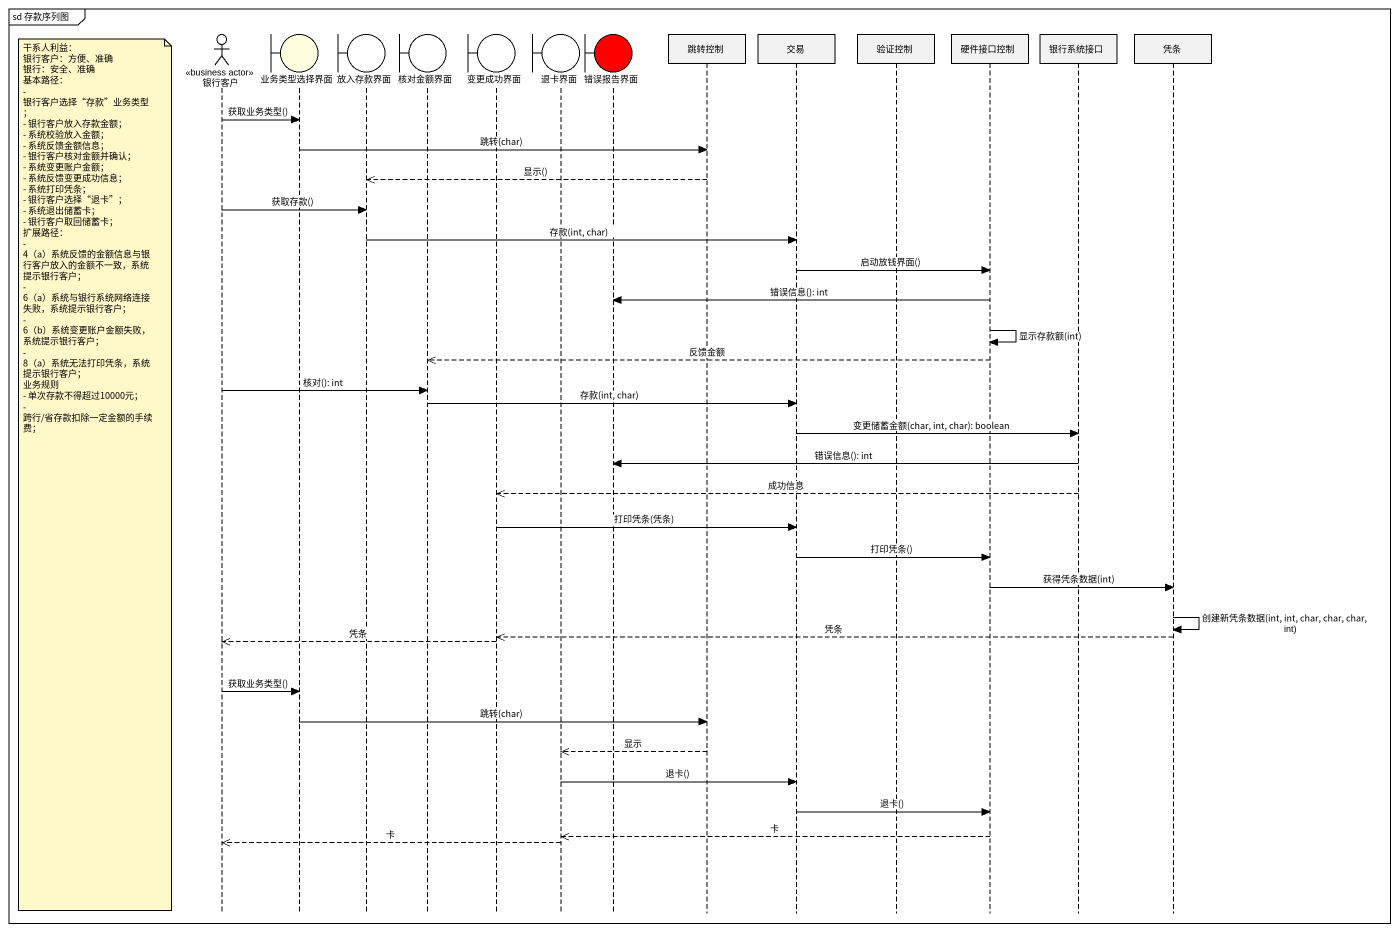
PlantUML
@startuml
mainframe sd 存款序列图
hide footbox
actor 银行客户 <<business actor>>
boundary 业务类型选择界面 #FFFFE0
boundary 放入存款界面
boundary 核对金额界面
boundary 变更成功界面
boundary 退卡界面
boundary 错误报告界面 #FF0000
participant 跳转控制
participant 交易
participant 验证控制
participant 硬件接口控制
participant 银行系统接口
participant 凭条

银行客户 -> 业务类型选择界面 : 获取业务类型()
业务类型选择界面 -> 跳转控制 : 跳转(char)
跳转控制 -->> 放入存款界面 : 显示()
银行客户 -> 放入存款界面 : 获取存款()
放入存款界面 -> 交易 : 存款(int, char)
交易 -> 硬件接口控制 : 启动放钱界面()
硬件接口控制 -> 错误报告界面 : 错误信息(): int
硬件接口控制 -> 硬件接口控制 : 显示存款额(int)
硬件接口控制 -->> 核对金额界面 : 反馈金额
银行客户 -> 核对金额界面 : 核对(): int
核对金额界面 -> 交易 : 存款(int, char)
交易 -> 银行系统接口 : 变更储蓄金额(char, int, char): boolean
银行系统接口 -> 错误报告界面 : 错误信息(): int
note left of 银行客户
  干系人利益：
  银行客户：方便、准确
  银行：安全、准确
  基本路径：
  - 银行客户选择“存款”业务类型；
  - 银行客户放入存款金额；
  - 系统校验放入金额；
  - 系统反馈金额信息；
  - 银行客户核对金额并确认；
  - 系统变更账户金额；
  - 系统反馈变更成功信息；
  - 系统打印凭条；
  - 银行客户选择“退卡”；
  - 系统退出储蓄卡；
  - 银行客户取回储蓄卡；
  扩展路径：
  - 4（a）系统反馈的金额信息与银行客户放入的金额不一致，系统提示银行客户；
  - 6（a）系统与银行系统网络连接失败，系统提示银行客户；
  - 6（b）系统变更账户金额失败，系统提示银行客户；
  - 8（a）系统无法打印凭条，系统提示银行客户；
  业务规则
  - 单次存款不得超过10000元；
  - 跨行/省存款扣除一定金额的手续费；
end note
银行系统接口 -->> 变更成功界面 : 成功信息
变更成功界面 -> 交易 : 打印凭条(凭条)
交易 -> 硬件接口控制 : 打印凭条()
硬件接口控制 -> 凭条 : 获得凭条数据(int)
凭条 -> 凭条 : 创建新凭条数据(int, int, char, char, char, int)
凭条 -->> 变更成功界面 : 凭条
变更成功界面 -->> 银行客户 : 凭条
银行客户 -> 业务类型选择界面 : 获取业务类型()
业务类型选择界面 -> 跳转控制 : 跳转(char)
跳转控制 -->> 退卡界面 : 显示
退卡界面 -> 交易 : 退卡()
交易 -> 硬件接口控制 : 退卡()
硬件接口控制 -->> 退卡界面 : 卡
退卡界面 -->> 银行客户 : 卡
@enduml
